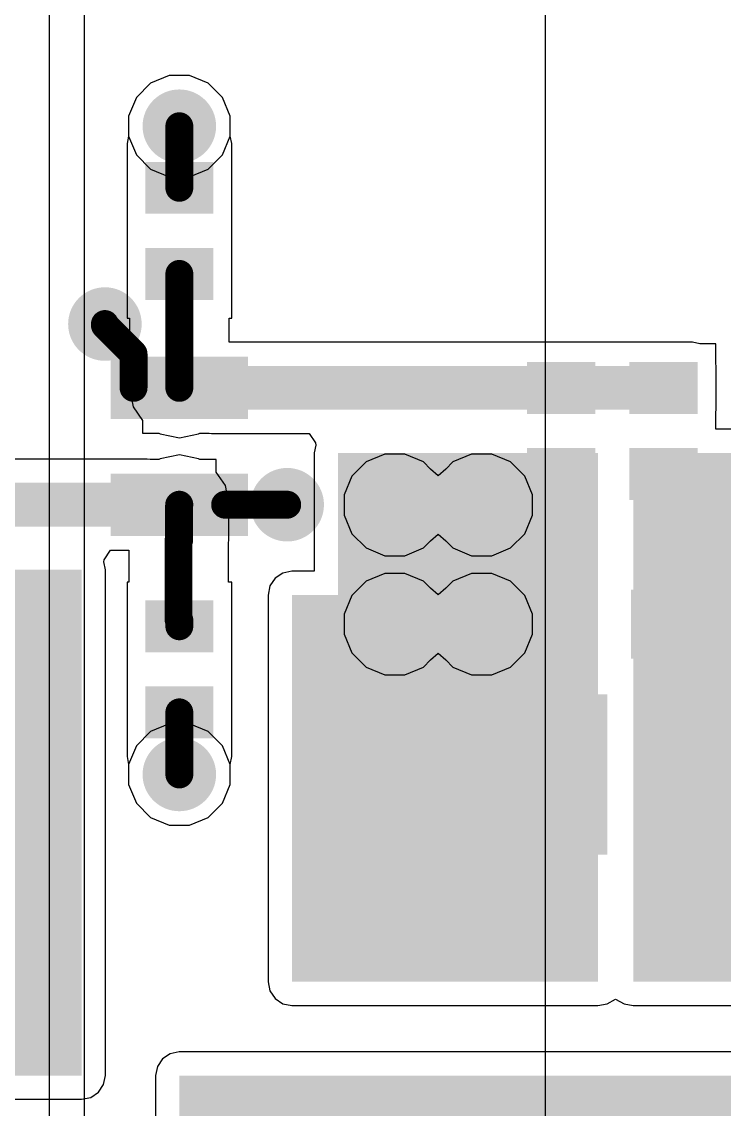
# Model space of a CAD drawing. Header units: millimetres. Extents: x 0 to 172, y 0 to 138.
# Drawn here: x 119.69 to 127.36, y 74.08 to 85.95 of the extents above; entities that cross this region are included whole.
import ezdxf

# ---------------------------------------------------------------- set-up
doc = ezdxf.new("R2010")
doc.units = ezdxf.units.MM
for name, color, linetype in [('BottomLayer', 5, 'Continuous'), ('BottomPaste', 16, 'Continuous'), ('BottomSolder', 6, 'Continuous'), ('TopLayer', 1, 'Continuous'), ('TopSolder', 216, 'Continuous'), ('ViaHoleLayer', 16, 'Continuous')]:
    doc.layers.add(name, color=color, linetype=linetype)

# ---------------------------------------------------------------- blocks, each defined once
blk = doc.blocks.new('SC_89_B_14')
at = {"layer": 'BottomLayer'}
for points in [[(-0.8769997699999998, 0.6499986999999999), (-0.39899971, 0.6499986999999999), (-0.39899971, 0.3499993), (-0.8769997699999998, 0.3499993)], [(0.39899971, 0.6499986999999999), (0.8769997699999998, 0.6499986999999999), (0.8769997699999998, 0.3499993), (0.39899971, 0.3499993)], [(-0.8769997699999998, 0.14999716), (-0.39899971, 0.14999716), (-0.39899971, -0.15000224), (-0.8769997699999998, -0.15000224)], [(0.39899971, 0.14999716), (0.8769997699999998, 0.14999716), (0.8769997699999998, -0.15000224), (0.39899971, -0.15000224)], [(-0.8769997699999998, -0.35000184), (-0.39899971, -0.35000184), (-0.39899971, -0.65000124), (-0.8769997699999998, -0.65000124)], [(0.39899971, -0.35000184), (0.8769997699999998, -0.35000184), (0.8769997699999998, -0.65000124), (0.39899971, -0.65000124)]]:
    blk.add_hatch(color=5, dxfattribs=at).paths.add_polyline_path(points)
at = {"layer": 'BottomPaste'}
for points in [[(-0.8769997699999998, 0.6499986999999999), (-0.39899971, 0.6499986999999999), (-0.39899971, 0.3499993), (-0.8769997699999998, 0.3499993)], [(0.39899971, 0.6499986999999999), (0.8769997699999998, 0.6499986999999999), (0.8769997699999998, 0.3499993), (0.39899971, 0.3499993)], [(-0.8769997699999998, 0.14999716), (-0.39899971, 0.14999716), (-0.39899971, -0.15000224), (-0.8769997699999998, -0.15000224)], [(0.39899971, 0.14999716), (0.8769997699999998, 0.14999716), (0.8769997699999998, -0.15000224), (0.39899971, -0.15000224)], [(-0.8769997699999998, -0.35000184), (-0.39899971, -0.35000184), (-0.39899971, -0.65000124), (-0.8769997699999998, -0.65000124)], [(0.39899971, -0.35000184), (0.8769997699999998, -0.35000184), (0.8769997699999998, -0.65000124), (0.39899971, -0.65000124)]]:
    blk.add_hatch(color=16, dxfattribs=at).paths.add_polyline_path(points)
at = {"layer": 'BottomSolder'}
for points in [[(-0.97859977, 0.7515987), (-0.29739971, 0.7515987), (-0.29739971, 0.2483993), (-0.97859977, 0.2483993)], [(0.29739971, 0.7515987), (0.97859977, 0.7515987), (0.97859977, 0.2483993), (0.29739971, 0.2483993)], [(-0.97859977, 0.25159716), (-0.29739971, 0.25159716), (-0.29739971, -0.25160224), (-0.97859977, -0.25160224)], [(0.29739971, 0.25159716), (0.97859977, 0.25159716), (0.97859977, -0.25160224), (0.29739971, -0.25160224)], [(-0.97859977, -0.24840184), (-0.29739971, -0.24840184), (-0.29739971, -0.75160124), (-0.97859977, -0.75160124)], [(0.29739971, -0.24840184), (0.97859977, -0.24840184), (0.97859977, -0.75160124), (0.29739971, -0.75160124)]]:
    blk.add_hatch(color=6, dxfattribs=at).paths.add_polyline_path(points)
blk = doc.blocks.new('SOIC_8_B_16')
at = {"layer": 'BottomLayer'}
for points in [[(-3.474999399999999, 1.6050006), (-3.474999399999999, 2.2049994), (-1.92499996, 2.2049994), (-1.92499996, 1.6050006)], [(1.92499996, 1.6050006), (1.92499996, 2.2049994), (3.474999399999999, 2.2049994), (3.474999399999999, 1.6050006)], [(-3.474999399999999, 0.3350005999999998), (-3.474999399999999, 0.9349993999999998), (-1.92499996, 0.9349994), (-1.92499996, 0.3350006000000001)], [(1.92499996, 0.3350005999999998), (1.92499996, 0.9349993999999998), (3.474999399999999, 0.9349994), (3.474999399999999, 0.3350006000000001)], [(-3.474999399999999, -0.9349994), (-3.474999399999999, -0.3350006000000001), (-1.92499996, -0.3350005999999998), (-1.92499996, -0.9349993999999998)], [(1.92499996, -0.9349994), (1.92499996, -0.3350006000000001), (3.474999399999999, -0.3350005999999998), (3.474999399999999, -0.9349993999999998)], [(-3.474999399999999, -2.2049994), (-3.474999399999999, -1.6050006), (-1.92499996, -1.6050006), (-1.92499996, -2.2049994)], [(1.92499996, -2.2049994), (1.92499996, -1.6050006), (3.474999399999999, -1.6050006), (3.474999399999999, -2.2049994)]]:
    blk.add_hatch(color=5, dxfattribs=at).paths.add_polyline_path(points)
at = {"layer": 'BottomPaste'}
for points in [[(-3.474999399999999, 1.6050006), (-3.474999399999999, 2.2049994), (-1.92499996, 2.2049994), (-1.92499996, 1.6050006)], [(1.92499996, 1.6050006), (1.92499996, 2.2049994), (3.474999399999999, 2.2049994), (3.474999399999999, 1.6050006)], [(-3.474999399999999, 0.3350005999999998), (-3.474999399999999, 0.9349993999999998), (-1.92499996, 0.9349994), (-1.92499996, 0.3350006000000001)], [(1.92499996, 0.3350005999999998), (1.92499996, 0.9349993999999998), (3.474999399999999, 0.9349994), (3.474999399999999, 0.3350006000000001)], [(-3.474999399999999, -0.9349994), (-3.474999399999999, -0.3350006000000001), (-1.92499996, -0.3350005999999998), (-1.92499996, -0.9349993999999998)], [(1.92499996, -0.9349994), (1.92499996, -0.3350006000000001), (3.474999399999999, -0.3350005999999998), (3.474999399999999, -0.9349993999999998)], [(-3.474999399999999, -2.2049994), (-3.474999399999999, -1.6050006), (-1.92499996, -1.6050006), (-1.92499996, -2.2049994)], [(1.92499996, -2.2049994), (1.92499996, -1.6050006), (3.474999399999999, -1.6050006), (3.474999399999999, -2.2049994)]]:
    blk.add_hatch(color=16, dxfattribs=at).paths.add_polyline_path(points)
at = {"layer": 'BottomSolder'}
for points in [[(-3.5765994, 1.5034006), (-3.5765994, 2.3065994), (-1.82339996, 2.3065994), (-1.82339996, 1.5034006)], [(1.82339996, 1.5034006), (1.82339996, 2.3065994), (3.5765994, 2.3065994), (3.5765994, 1.5034006)], [(-3.5765994, 0.2334005999999998), (-3.5765994, 1.0365994), (-1.82339996, 1.0365994), (-1.82339996, 0.2334006000000002)], [(1.82339996, 0.2334005999999998), (1.82339996, 1.0365994), (3.5765994, 1.0365994), (3.5765994, 0.2334006000000002)], [(-3.5765994, -1.0365994), (-3.5765994, -0.2334006000000002), (-1.82339996, -0.2334005999999998), (-1.82339996, -1.0365994)], [(1.82339996, -1.0365994), (1.82339996, -0.2334006000000002), (3.5765994, -0.2334005999999998), (3.5765994, -1.0365994)], [(-3.5765994, -2.3065994), (-3.5765994, -1.5034006), (-1.82339996, -1.5034006), (-1.82339996, -2.3065994)], [(1.82339996, -2.3065994), (1.82339996, -1.5034006), (3.5765994, -1.5034006), (3.5765994, -2.3065994)]]:
    blk.add_hatch(color=6, dxfattribs=at).paths.add_polyline_path(points)
blk = doc.blocks.new('R___0402_B_164')
at = {"layer": 'BottomLayer'}
for points in [[(-0.2413, 0.3175), (-0.2412999999999999, -0.3175), (-0.6985, -0.3175), (-0.6985, 0.3175)], [(0.6985, 0.3175), (0.6985, -0.3175), (0.2413, -0.3175), (0.2412999999999999, 0.3175)]]:
    blk.add_hatch(color=5, dxfattribs=at).paths.add_polyline_path(points)
at = {"layer": 'BottomPaste'}
for points in [[(-0.2413, 0.3175), (-0.2412999999999999, -0.3175), (-0.6985, -0.3175), (-0.6985, 0.3175)], [(0.6985, 0.3175), (0.6985, -0.3175), (0.2413, -0.3175), (0.2412999999999999, 0.3175)]]:
    blk.add_hatch(color=16, dxfattribs=at).paths.add_polyline_path(points)
at = {"layer": 'BottomSolder'}
for points in [[(-0.18629884, 0.37250116), (-0.1862988399999999, -0.37250116), (-0.75350116, -0.37250116), (-0.75350116, 0.37250116)], [(0.75350116, 0.37250116), (0.75350116, -0.37250116), (0.18629884, -0.37250116), (0.1862988399999999, 0.37250116)]]:
    blk.add_hatch(color=6, dxfattribs=at).paths.add_polyline_path(points)
blk = doc.blocks.new('R___0402_B_165')
at = {"layer": 'BottomLayer'}
for points in [[(-0.2413, 0.3175), (-0.2412999999999999, -0.3175), (-0.6985, -0.3175), (-0.6985, 0.3175)], [(0.6985, 0.3175), (0.6985, -0.3175), (0.2413, -0.3175), (0.2412999999999999, 0.3175)]]:
    blk.add_hatch(color=5, dxfattribs=at).paths.add_polyline_path(points)
at = {"layer": 'BottomPaste'}
for points in [[(-0.2413, 0.3175), (-0.2412999999999999, -0.3175), (-0.6985, -0.3175), (-0.6985, 0.3175)], [(0.6985, 0.3175), (0.6985, -0.3175), (0.2413, -0.3175), (0.2412999999999999, 0.3175)]]:
    blk.add_hatch(color=16, dxfattribs=at).paths.add_polyline_path(points)
at = {"layer": 'BottomSolder'}
for points in [[(-0.18629884, 0.37250116), (-0.1862988399999999, -0.37250116), (-0.75350116, -0.37250116), (-0.75350116, 0.37250116)], [(0.75350116, 0.37250116), (0.75350116, -0.37250116), (0.18629884, -0.37250116), (0.1862988399999999, 0.37250116)]]:
    blk.add_hatch(color=6, dxfattribs=at).paths.add_polyline_path(points)
blk = doc.blocks.new('R___0402_B_167')
at = {"layer": 'BottomLayer'}
for points in [[(-0.2413, 0.3175), (-0.2412999999999999, -0.3175), (-0.6985, -0.3175), (-0.6985, 0.3175)], [(0.6985, 0.3175), (0.6985, -0.3175), (0.2413, -0.3175), (0.2412999999999999, 0.3175)]]:
    blk.add_hatch(color=5, dxfattribs=at).paths.add_polyline_path(points)
at = {"layer": 'BottomPaste'}
for points in [[(-0.2413, 0.3175), (-0.2412999999999999, -0.3175), (-0.6985, -0.3175), (-0.6985, 0.3175)], [(0.6985, 0.3175), (0.6985, -0.3175), (0.2413, -0.3175), (0.2412999999999999, 0.3175)]]:
    blk.add_hatch(color=16, dxfattribs=at).paths.add_polyline_path(points)
at = {"layer": 'BottomSolder'}
for points in [[(-0.18629884, 0.37250116), (-0.1862988399999999, -0.37250116), (-0.75350116, -0.37250116), (-0.75350116, 0.37250116)], [(0.75350116, 0.37250116), (0.75350116, -0.37250116), (0.18629884, -0.37250116), (0.1862988399999999, 0.37250116)]]:
    blk.add_hatch(color=6, dxfattribs=at).paths.add_polyline_path(points)
blk = doc.blocks.new('R___0402_B_169')
at = {"layer": 'BottomLayer'}
for points in [[(-0.2413, 0.3175), (-0.2412999999999999, -0.3175), (-0.6985, -0.3175), (-0.6985, 0.3175)], [(0.6985, 0.3175), (0.6985, -0.3175), (0.2413, -0.3175), (0.2412999999999999, 0.3175)]]:
    blk.add_hatch(color=5, dxfattribs=at).paths.add_polyline_path(points)
at = {"layer": 'BottomPaste'}
for points in [[(-0.2413, 0.3175), (-0.2412999999999999, -0.3175), (-0.6985, -0.3175), (-0.6985, 0.3175)], [(0.6985, 0.3175), (0.6985, -0.3175), (0.2413, -0.3175), (0.2412999999999999, 0.3175)]]:
    blk.add_hatch(color=16, dxfattribs=at).paths.add_polyline_path(points)
at = {"layer": 'BottomSolder'}
for points in [[(-0.18629884, 0.37250116), (-0.1862988399999999, -0.37250116), (-0.75350116, -0.37250116), (-0.75350116, 0.37250116)], [(0.75350116, 0.37250116), (0.75350116, -0.37250116), (0.18629884, -0.37250116), (0.1862988399999999, 0.37250116)]]:
    blk.add_hatch(color=6, dxfattribs=at).paths.add_polyline_path(points)
blk = doc.blocks.new('C___0402_B_345')
at = {"layer": 'BottomLayer'}
for points in [[(-0.2413, 0.3175), (-0.2412999999999999, -0.3175), (-0.6985, -0.3175), (-0.6985, 0.3175)], [(0.6985, 0.3175), (0.6985, -0.3175), (0.2413, -0.3175), (0.2412999999999999, 0.3175)]]:
    blk.add_hatch(color=5, dxfattribs=at).paths.add_polyline_path(points)
at = {"layer": 'BottomPaste'}
for points in [[(-0.2413, 0.3175), (-0.2412999999999999, -0.3175), (-0.6985, -0.3175), (-0.6985, 0.3175)], [(0.6985, 0.3175), (0.6985, -0.3175), (0.2413, -0.3175), (0.2412999999999999, 0.3175)]]:
    blk.add_hatch(color=16, dxfattribs=at).paths.add_polyline_path(points)
at = {"layer": 'BottomSolder'}
for points in [[(-0.18130012, 0.37749988), (-0.18130012, -0.37749988), (-0.7584998799999999, -0.37749988), (-0.7584998799999999, 0.37749988)], [(0.7584998799999999, 0.37749988), (0.7584998799999999, -0.37749988), (0.18130012, -0.37749988), (0.18130012, 0.37749988)]]:
    blk.add_hatch(color=6, dxfattribs=at).paths.add_polyline_path(points)

msp = doc.modelspace()

# ---------------------------------------------------------------- hatches: boundary and pattern name
at = {"layer": 'BottomLayer'}
h = msp.add_hatch(color=5, dxfattribs=at)
edge = h.paths.add_edge_path()
edge.add_arc((121.4121016, 84.81179888), 0.2999994, 0, 360)
h = msp.add_hatch(color=5, dxfattribs=at)
edge = h.paths.add_edge_path()
edge.add_arc((120.5992, 82.6516), 0.2999994, 0, 360)
for points in [[(121.7621009, 81.7156227), (127.01749806, 81.7156227), (127.01749806, 82.1936253), (121.7621009, 82.1936253)], [(123.1440006, 75.46892704), (125.984, 75.46892704), (125.984, 81.24342399999999), (123.1440006, 81.24342399999999)], [(128.0922, 81.24342399999999), (126.3698006, 81.24342399999999), (126.3698006, 75.46892704), (128.0922, 75.46892704)], [(121.06209976, 80.91859863999998), (117.4320994, 80.91859863999998), (117.4320994, 80.44060112), (121.06209976, 80.44060112)], [(120.3452, 79.96839988), (118.5702988, 79.96839988), (118.5702988, 74.44520036), (120.3452, 74.44520036)], [(122.6408012, 75.46892704), (125.7808, 75.46892704), (125.7808, 79.6925), (122.6408012, 79.6925)], [(122.6408012, 76.4952242), (125.7808, 76.4952242), (125.7808, 78.50812339999999), (122.6408012, 78.50812339999999)], [(121.412, 69.342), (128.0922, 69.342), (128.0922, 74.44422499999999), (121.412, 74.44422499999999)]]:
    msp.add_hatch(color=5, dxfattribs=at).paths.add_polyline_path(points)
h = msp.add_hatch(color=5, dxfattribs=at)
edge = h.paths.add_edge_path()
edge.add_arc((122.5900012, 80.67862452), 0.2999994, 0, 360)
h = msp.add_hatch(color=5, dxfattribs=at)
edge = h.paths.add_edge_path()
edge.add_arc((123.76500012, 80.67622422), 0.2999994, 0, 360)
h = msp.add_hatch(color=5, dxfattribs=at)
edge = h.paths.add_edge_path()
edge.add_arc((124.714, 80.67622422), 0.2999994, 0, 360)
h = msp.add_hatch(color=5, dxfattribs=at)
edge = h.paths.add_edge_path()
edge.add_arc((123.76500012, 79.375), 0.2999994, 0, 360)
h = msp.add_hatch(color=5, dxfattribs=at)
edge = h.paths.add_edge_path()
edge.add_arc((124.714, 79.375), 0.2999994, 0, 360)
h = msp.add_hatch(color=5, dxfattribs=at)
edge = h.paths.add_edge_path()
edge.add_arc((121.4121016, 77.73312368), 0.2999994, 0, 360)
at = {"layer": 'BottomSolder'}
h = msp.add_hatch(color=6, dxfattribs=at)
edge = h.paths.add_edge_path()
edge.add_arc((121.4121016, 84.81179888), 0.4015993999999999, 0, 360)
h = msp.add_hatch(color=6, dxfattribs=at)
edge = h.paths.add_edge_path()
edge.add_arc((120.5992, 82.6516), 0.4015993999999999, 0, 360)
h = msp.add_hatch(color=6, dxfattribs=at)
edge = h.paths.add_edge_path()
edge.add_arc((122.5900012, 80.67862452), 0.4015993999999999, 0, 360)
h = msp.add_hatch(color=6, dxfattribs=at)
edge = h.paths.add_edge_path()
edge.add_arc((123.76500012, 80.67622422), 0.4015993999999999, 0, 360)
h = msp.add_hatch(color=6, dxfattribs=at)
edge = h.paths.add_edge_path()
edge.add_arc((124.714, 80.67622422), 0.4015993999999999, 0, 360)
h = msp.add_hatch(color=6, dxfattribs=at)
edge = h.paths.add_edge_path()
edge.add_arc((123.76500012, 79.375), 0.4015993999999999, 0, 360)
h = msp.add_hatch(color=6, dxfattribs=at)
edge = h.paths.add_edge_path()
edge.add_arc((124.714, 79.375), 0.4015993999999999, 0, 360)
h = msp.add_hatch(color=6, dxfattribs=at)
edge = h.paths.add_edge_path()
edge.add_arc((121.4121016, 77.73312368), 0.4015993999999999, 0, 360)
at = {"layer": 'TopLayer'}
h = msp.add_hatch(color=1, dxfattribs=at)
edge = h.paths.add_edge_path()
edge.add_arc((121.4121016, 84.81179888), 0.2999994, 0, 360)
h = msp.add_hatch(color=1, dxfattribs=at)
edge = h.paths.add_edge_path()
edge.add_arc((120.5992, 82.6516), 0.2999994, 0, 360)
h = msp.add_hatch(color=1, dxfattribs=at)
edge = h.paths.add_edge_path()
edge.add_arc((122.5900012, 80.67862452), 0.2999994, 0, 360)
h = msp.add_hatch(color=1, dxfattribs=at)
edge = h.paths.add_edge_path()
edge.add_arc((123.76500012, 80.67622422), 0.2999994, 0, 360)
h = msp.add_hatch(color=1, dxfattribs=at)
edge = h.paths.add_edge_path()
edge.add_arc((124.714, 80.67622422), 0.2999994, 0, 360)
h = msp.add_hatch(color=1, dxfattribs=at)
edge = h.paths.add_edge_path()
edge.add_arc((123.76500012, 79.375), 0.2999994, 0, 360)
h = msp.add_hatch(color=1, dxfattribs=at)
edge = h.paths.add_edge_path()
edge.add_arc((124.714, 79.375), 0.2999994, 0, 360)
h = msp.add_hatch(color=1, dxfattribs=at)
edge = h.paths.add_edge_path()
edge.add_arc((121.4121016, 77.73312368), 0.2999994, 0, 360)
at = {"layer": 'TopSolder'}
h = msp.add_hatch(color=216, dxfattribs=at)
edge = h.paths.add_edge_path()
edge.add_arc((121.4121016, 84.81179888), 0.4015993999999999, 0, 360)
h = msp.add_hatch(color=216, dxfattribs=at)
edge = h.paths.add_edge_path()
edge.add_arc((120.5992, 82.6516), 0.4015993999999999, 0, 360)
h = msp.add_hatch(color=216, dxfattribs=at)
edge = h.paths.add_edge_path()
edge.add_arc((122.5900012, 80.67862452), 0.4015993999999999, 0, 360)
h = msp.add_hatch(color=216, dxfattribs=at)
edge = h.paths.add_edge_path()
edge.add_arc((123.76500012, 80.67622422), 0.4015993999999999, 0, 360)
h = msp.add_hatch(color=216, dxfattribs=at)
edge = h.paths.add_edge_path()
edge.add_arc((124.714, 80.67622422), 0.4015993999999999, 0, 360)
h = msp.add_hatch(color=216, dxfattribs=at)
edge = h.paths.add_edge_path()
edge.add_arc((123.76500012, 79.375), 0.4015993999999999, 0, 360)
h = msp.add_hatch(color=216, dxfattribs=at)
edge = h.paths.add_edge_path()
edge.add_arc((124.714, 79.375), 0.4015993999999999, 0, 360)
h = msp.add_hatch(color=216, dxfattribs=at)
edge = h.paths.add_edge_path()
edge.add_arc((121.4121016, 77.73312368), 0.4015993999999999, 0, 360)
at = {"layer": 'ViaHoleLayer'}
h = msp.add_hatch(color=16, dxfattribs=at)
edge = h.paths.add_edge_path()
edge.add_arc((121.4121016, 84.81179888), 0.1499997, 0, 360)
h = msp.add_hatch(color=16, dxfattribs=at)
edge = h.paths.add_edge_path()
edge.add_arc((120.5992, 82.6516), 0.1499997, 0, 360)
h = msp.add_hatch(color=16, dxfattribs=at)
edge = h.paths.add_edge_path()
edge.add_arc((122.5900012, 80.67862452), 0.1499997, 0, 360)
h = msp.add_hatch(color=16, dxfattribs=at)
edge = h.paths.add_edge_path()
edge.add_arc((123.76500012, 80.67622422), 0.1499997, 0, 360)
h = msp.add_hatch(color=16, dxfattribs=at)
edge = h.paths.add_edge_path()
edge.add_arc((124.714, 80.67622422), 0.1499997, 0, 360)
h = msp.add_hatch(color=16, dxfattribs=at)
edge = h.paths.add_edge_path()
edge.add_arc((123.76500012, 79.375), 0.1499997, 0, 360)
h = msp.add_hatch(color=16, dxfattribs=at)
edge = h.paths.add_edge_path()
edge.add_arc((124.714, 79.375), 0.1499997, 0, 360)
h = msp.add_hatch(color=16, dxfattribs=at)
edge = h.paths.add_edge_path()
edge.add_arc((121.4121016, 77.73312368), 0.1499997, 0, 360)

# ---------------------------------------------------------------- linework, layer by layer
at = {"layer": 'BottomLayer'}
for p, q in [((121.09828714, 85.28145758), (120.9424429, 85.12561334)), ((121.3019037, 85.36579827999999), (121.09828714, 85.28145758)), ((121.5222995, 85.36579827999999), (121.3019037, 85.36579827999999)), ((121.72591606, 85.28145758), (121.5222995, 85.36579827999999)), ((121.8817603, 85.12561334), (121.72591606, 85.28145758)), ((120.9424429, 85.12561334), (120.8581022, 84.92199677999999)), ((121.966101, 84.92199677999999), (121.8817603, 85.12561334)), ((120.8581022, 84.92199677999999), (120.8581022, 84.70160351999999)), ((121.966101, 84.70160351999999), (121.966101, 84.92199677999999)), ((120.8581022, 84.70160351999999), (120.84059906, 84.62162145999999)), ((121.98360414, 84.62162145999999), (121.966101, 84.70160351999999)), ((120.84059906, 84.62162145999999), (120.8406016, 84.62162145999999)), ((120.8406016, 84.62162145999999), (120.8406016, 83.65642399999999)), ((121.9836016, 83.65642399999999), (121.9836016, 84.62162145999999)), ((121.9836016, 84.62162145999999), (121.98360414, 84.62162145999999)), ((120.8406016, 83.65642399999999), (120.8406016, 82.716624)), ((121.9836016, 82.716624), (121.9836016, 83.65642399999999)), ((120.8406016, 82.716624), (120.86825204, 82.716624)), ((120.86825204, 82.716624), (120.86825204, 81.954624)), ((121.95595116, 82.45260116), (121.95595116, 82.716624)), ((121.95595116, 82.716624), (121.9836016, 82.716624)), ((127.0175006, 82.45260116), (121.95595116, 82.45260116)), ((127.09480804, 82.43722399999999), (127.0175006, 82.45260116)), ((127.2715006, 82.43722399999999), (127.09480804, 82.43722399999999)), ((127.2715006, 82.21864176), (127.2715006, 82.43722399999999)), ((127.27647646, 82.1936253), (127.2715006, 82.21864176)), ((127.27647646, 81.7156227), (127.27647646, 82.1936253)), ((120.86825204, 81.954624), (120.90964896, 81.74650148)), ((120.90964896, 81.74650148), (121.0081019, 81.59916116)), ((127.2715006, 81.69060624), (127.27647646, 81.7156227)), ((121.0081019, 81.59916116), (121.0081019, 81.46162523999999)), ((127.2715006, 81.50239986), (127.2715006, 81.69060624)), ((128.0922, 81.50239986), (127.2715006, 81.50239986)), ((121.0081019, 81.46162523999999), (121.18983128, 81.46162523999999)), ((121.18983128, 81.46162523999999), (121.20397908, 81.45217136)), ((121.20397908, 81.45217136), (121.4121016, 81.41077443999998)), ((121.4121016, 81.41077443999998), (121.62022412, 81.45217136)), ((121.62022412, 81.45217136), (121.63437192, 81.46162523999999)), ((121.63437192, 81.46162523999999), (121.73707174, 81.46162523999999)), ((121.73707174, 81.46162523999999), (121.7621009, 81.45664683999999)), ((121.7621009, 81.45664683999999), (122.82824558, 81.45664683999999)), ((122.82824558, 81.45664683999999), (122.89747582, 81.35336027999999)), ((122.89747582, 81.35336027999999), (122.90217482, 81.32964684)), ((122.90217482, 81.32964684), (122.88502474, 81.24342399999999)), ((122.88502474, 81.24342399999999), (122.88502474, 79.95147586)), ((121.06209976, 81.17757449999999), (117.4320994, 81.17757449999999)), ((121.09201842, 81.17162327999999), (121.06209976, 81.17757449999999)), ((121.18983128, 81.17162327999999), (121.09201842, 81.17162327999999)), ((121.20397908, 81.18107716), (121.18983128, 81.17162327999999)), ((121.4121016, 81.22247154), (121.20397908, 81.18107716)), ((121.62022412, 81.18107716), (121.4121016, 81.22247154)), ((121.63437192, 81.17162327999999), (121.62022412, 81.18107716)), ((121.8161013, 81.17162327999999), (121.63437192, 81.17162327999999)), ((121.8161013, 81.03408736), (121.8161013, 81.17162327999999)), ((121.91455424, 80.88674703999999), (121.8161013, 81.03408736)), ((121.95594862, 80.67862452), (121.91455424, 80.88674703999999)), ((121.95355086, 80.66656968), (121.95594862, 80.67862452)), ((121.95355086, 80.29255975999999), (121.95355086, 80.66656968)), ((121.94725166, 80.26089104), (121.95355086, 80.29255975999999)), ((120.59172478, 80.07833615999999), (120.66095502, 80.18162272)), ((120.66095502, 80.18162272), (120.85955254, 80.18162272)), ((120.85955254, 80.18162272), (120.85955254, 79.833724)), ((121.94725166, 79.833724), (121.94725166, 80.26089104)), ((120.58702578, 80.05462272), (120.59172478, 80.07833615999999)), ((120.60417586, 79.96839988), (120.58702578, 80.05462272)), ((120.60417586, 74.44520036), (120.60417586, 79.96839988)), ((122.54169548, 79.93176292), (122.45767736, 79.87562384)), ((122.6408012, 79.95147586), (122.54169548, 79.93176292)), ((122.88502474, 79.95147586), (122.6408012, 79.95147586)), ((120.85955254, 79.833724), (120.8406016, 79.833724)), ((120.8406016, 79.833724), (120.8406016, 78.868524)), ((121.9836016, 79.833724), (121.94725166, 79.833724)), ((121.9836016, 78.868524), (121.9836016, 79.833724)), ((122.45767736, 79.87562384), (122.40153828, 79.79160571999999)), ((122.40153828, 79.79160571999999), (122.38182534, 79.6925)), ((122.38182534, 79.6925), (122.38182534, 78.50812339999999)), ((120.8406016, 78.868524), (120.8406016, 77.92872653999999)), ((121.9836016, 77.92872653999999), (121.9836016, 78.868524)), ((122.38182534, 78.50812339999999), (122.38182534, 76.4952242)), ((120.8406016, 77.92872653999999), (120.84059906, 77.92872653999999)), ((120.84059906, 77.92872653999999), (120.8581022, 77.84331904)), ((121.966101, 77.84331904), (121.98360414, 77.92872653999999)), ((121.98360414, 77.92872653999999), (121.9836016, 77.92872653999999)), ((120.8581022, 77.84331904), (120.8581022, 77.62292577999999)), ((121.966101, 77.62292577999999), (121.966101, 77.84331904)), ((120.8581022, 77.62292577999999), (120.9424429, 77.41930922)), ((121.8817603, 77.41930922), (121.966101, 77.62292577999999)), ((120.9424429, 77.41930922), (121.09828714, 77.26346498)), ((121.72591606, 77.26346498), (121.8817603, 77.41930922)), ((121.09828714, 77.26346498), (121.3019037, 77.17912428)), ((121.5222995, 77.17912428), (121.72591606, 77.26346498)), ((121.3019037, 77.17912428), (121.5222995, 77.17912428)), ((122.38182534, 76.4952242), (122.38182534, 75.46892704)), ((122.38182534, 75.46892704), (122.40153828, 75.36982132)), ((122.40153828, 75.36982132), (122.45767736, 75.2858032)), ((122.45767736, 75.2858032), (122.54169548, 75.22966412)), ((122.54169548, 75.22966412), (122.6408012, 75.20995117999999)), ((122.6408012, 75.20995117999999), (125.984, 75.20995117999999)), ((125.984, 75.20995117999999), (126.08310572, 75.22966412)), ((126.08310572, 75.22966412), (126.1769003, 75.28050221999999)), ((126.1769003, 75.28050221999999), (126.27069742, 75.22966158)), ((126.27069742, 75.22966158), (126.3698006, 75.20995117999999)), ((126.3698006, 75.20995117999999), (128.0922, 75.20995117999999)), ((121.412, 74.70320086), (121.31289428, 74.68348792)), ((128.0922, 74.70320086), (121.412, 74.70320086)), ((121.22887616, 74.62734884), (121.17273708, 74.54333071999999)), ((121.31289428, 74.68348792), (121.22887616, 74.62734884)), ((121.17273708, 74.54333071999999), (121.15302414, 74.44422499999999)), ((120.52832384, 74.26207652), (120.58446292, 74.34609464)), ((120.58446292, 74.34609464), (120.60417586, 74.44520036)), ((121.15302414, 74.44422499999999), (121.15302414, 69.342)), ((120.44430572, 74.20593743999999), (120.52832384, 74.26207652)), ((118.5702988, 74.1862245), (120.3452, 74.1862245)), ((120.3452, 74.1862245), (120.44430572, 74.20593743999999))]:
    msp.add_line(p, q, dxfattribs=at)
at = {"layer": 'BottomLayer', "const_width": 0.3048}
for points in [[(121.4121016, 84.13902399999999), (121.4121016, 84.81179888)], [(121.4121016, 81.954624), (121.4121016, 83.199224)], [(120.5992, 82.63835136), (120.5992, 82.6516)], [(120.5992, 82.63835136), (120.91210006, 82.3254513)], [(120.91210006, 81.954624), (120.91210006, 82.3254513)], [(121.4097013, 80.67622422), (121.4121016, 80.67862452)], [(121.4097013, 80.29255975999999), (121.4097013, 80.67622422)], [(121.9121006, 80.67862452), (122.5900012, 80.67862452)], [(121.4034021, 80.28626055999999), (121.4097013, 80.29255975999999)], [(121.4034021, 79.427324), (121.4034021, 80.28626055999999)], [(121.4034021, 79.427324), (121.4121016, 79.41862449999999)], [(121.4121016, 79.351124), (121.4121016, 79.41862449999999)], [(121.4121016, 77.73312368), (121.4121016, 78.411324)]]:
    msp.add_lwpolyline(points, dxfattribs=at)
at = {"layer": 'BottomLayer', "const_width": 0.1524}
for points in [[(121.3359016, 84.81179888, 1), (121.4883016, 84.81179888, 1)], [(121.3359016, 84.13902399999999, 1), (121.4883016, 84.13902399999999, 1)], [(121.3359016, 83.199224, 1), (121.4883016, 83.199224, 1)], [(120.523, 82.6516, 1), (120.6754, 82.6516, 1)], [(120.523, 82.63835136, 1), (120.6754, 82.63835136, 1)], [(120.523, 82.63835136, 1), (120.6754, 82.63835136, 1)], [(120.83590006, 82.3254513, 1), (120.98830006, 82.3254513, 1)], [(120.83590006, 82.3254513, 1), (120.98830006, 82.3254513, 1)], [(120.83590006, 81.954624, 1), (120.98830006, 81.954624, 1)], [(121.3359016, 81.954624, 1), (121.4883016, 81.954624, 1)], [(121.3335013, 80.67622422, 1), (121.4859013, 80.67622422, 1)], [(121.3335013, 80.67622422, 1), (121.4859013, 80.67622422, 1)], [(121.3359016, 80.67862452, 1), (121.4883016, 80.67862452, 1)], [(121.8359006, 80.67862452, 1), (121.9883006, 80.67862452, 1)], [(122.5138012, 80.67862452, 1), (122.6662012, 80.67862452, 1)], [(121.3272021, 80.28626055999999, 1), (121.4796021, 80.28626055999999, 1)], [(121.3272021, 80.28626055999999, 1), (121.4796021, 80.28626055999999, 1)], [(121.3335013, 80.29255975999999, 1), (121.4859013, 80.29255975999999, 1)], [(121.3335013, 80.29255975999999, 1), (121.4859013, 80.29255975999999, 1)], [(121.3272021, 79.427324, 1), (121.4796021, 79.427324, 1)], [(121.3272021, 79.427324, 1), (121.4796021, 79.427324, 1)], [(121.3359016, 79.41862449999999, 1), (121.4883016, 79.41862449999999, 1)], [(121.3359016, 79.41862449999999, 1), (121.4883016, 79.41862449999999, 1)], [(121.3359016, 79.351124, 1), (121.4883016, 79.351124, 1)], [(121.3359016, 78.411324, 1), (121.4883016, 78.411324, 1)], [(121.3359016, 77.73312368, 1), (121.4883016, 77.73312368, 1)]]:
    msp.add_lwpolyline(points, format="xyb", close=True, dxfattribs=at)
at = {"layer": 'TopLayer'}
for p, q in [((125.4100108, 69.56500184), (125.4100108, 101.86500074)), ((119.98919614, 87.89789888), (119.98919868, 67.12082842)), ((120.37766374, 67.12082842), (120.3776612, 87.89789888)), ((121.09828714, 85.28145758), (120.9424429, 85.12561334)), ((121.3019037, 85.36579827999999), (121.09828714, 85.28145758)), ((121.5222995, 85.36579827999999), (121.3019037, 85.36579827999999)), ((121.72591606, 85.28145758), (121.5222995, 85.36579827999999)), ((121.8817603, 85.12561334), (121.72591606, 85.28145758)), ((120.9424429, 85.12561334), (120.8581022, 84.92199677999999)), ((121.966101, 84.92199677999999), (121.8817603, 85.12561334)), ((120.8581022, 84.92199677999999), (120.8581022, 84.70160098)), ((121.966101, 84.70160098), (121.966101, 84.92199677999999)), ((120.8581022, 84.70160098), (120.9424429, 84.49798442)), ((121.8817603, 84.49798442), (121.966101, 84.70160098)), ((120.9424429, 84.49798442), (121.09828714, 84.34214018)), ((121.72591606, 84.34214018), (121.8817603, 84.49798442)), ((121.09828714, 84.34214018), (121.3019037, 84.25779947999999)), ((121.5222995, 84.25779947999999), (121.72591606, 84.34214018)), ((121.3019037, 84.25779947999999), (121.5222995, 84.25779947999999)), ((123.65480222, 81.23022362), (123.45118566, 81.14588291999999)), ((123.87519802, 81.23022362), (123.65480222, 81.23022362)), ((124.07881458, 81.14588291999999), (123.87519802, 81.23022362)), ((124.6038021, 81.23022362), (124.40018554, 81.14588291999999)), ((124.8241979, 81.23022362), (124.6038021, 81.23022362)), ((125.02781446, 81.14588291999999), (124.8241979, 81.23022362)), ((123.45118566, 81.14588291999999), (123.29534142, 80.99003868)), ((124.1565335, 81.068164), (124.07881458, 81.14588291999999)), ((124.40018554, 81.14588291999999), (124.32246662, 81.068164)), ((125.1836587, 80.99003868), (125.02781446, 81.14588291999999)), ((124.23950006, 80.99434905999999), (124.1565335, 81.068164)), ((124.32246662, 81.068164), (124.23950006, 80.99434905999999)), ((123.29534142, 80.99003868), (123.21100072, 80.78642212)), ((125.2679994, 80.78642212), (125.1836587, 80.99003868)), ((123.21100072, 80.78642212), (123.21100072, 80.56602631999999)), ((125.2679994, 80.56602631999999), (125.2679994, 80.78642212)), ((123.21100072, 80.56602631999999), (123.29534142, 80.36240975999999)), ((125.1836587, 80.36240975999999), (125.2679994, 80.56602631999999)), ((123.29534142, 80.36240975999999), (123.45118566, 80.20656552)), ((124.07881458, 80.20656552), (124.1565335, 80.28428444)), ((124.1565335, 80.28428444), (124.23950006, 80.35809937999998)), ((124.23950006, 80.35809937999998), (124.32246662, 80.28428444)), ((124.32246662, 80.28428444), (124.40018554, 80.20656552)), ((125.02781446, 80.20656552), (125.1836587, 80.36240975999999)), ((123.45118566, 80.20656552), (123.65480222, 80.12222482)), ((123.87519802, 80.12222482), (124.07881458, 80.20656552)), ((124.40018554, 80.20656552), (124.6038021, 80.12222482)), ((124.8241979, 80.12222482), (125.02781446, 80.20656552)), ((123.65480222, 80.12222482), (123.87519802, 80.12222482)), ((124.6038021, 80.12222482), (124.8241979, 80.12222482)), ((123.65480222, 79.9289994), (123.45118566, 79.8446587)), ((123.87519802, 79.9289994), (123.65480222, 79.9289994)), ((124.07881458, 79.8446587), (123.87519802, 79.9289994)), ((124.6038021, 79.9289994), (124.40018554, 79.8446587)), ((124.8241979, 79.9289994), (124.6038021, 79.9289994)), ((125.02781446, 79.8446587), (124.8241979, 79.9289994)), ((123.45118566, 79.8446587), (123.29534142, 79.68881446)), ((124.1565335, 79.76693978), (124.07881458, 79.8446587)), ((124.40018554, 79.8446587), (124.32246662, 79.76693978)), ((125.1836587, 79.68881446), (125.02781446, 79.8446587)), ((123.29534142, 79.68881446), (123.21100072, 79.48519789999999)), ((124.23950006, 79.69312484), (124.1565335, 79.76693978)), ((124.32246662, 79.76693978), (124.23950006, 79.69312484)), ((125.2679994, 79.48519789999999), (125.1836587, 79.68881446)), ((123.21100072, 79.48519789999999), (123.21100072, 79.2648021)), ((125.2679994, 79.2648021), (125.2679994, 79.48519789999999)), ((123.21100072, 79.2648021), (123.29534142, 79.06118554)), ((125.1836587, 79.06118554), (125.2679994, 79.2648021)), ((123.29534142, 79.06118554), (123.45118566, 78.9053413)), ((124.07881458, 78.9053413), (124.1565335, 78.98306022)), ((124.1565335, 78.98306022), (124.23950006, 79.05687516)), ((124.23950006, 79.05687516), (124.32246662, 78.98306022)), ((124.32246662, 78.98306022), (124.40018554, 78.9053413)), ((125.02781446, 78.9053413), (125.1836587, 79.06118554)), ((123.45118566, 78.9053413), (123.65480222, 78.82100059999999)), ((123.87519802, 78.82100059999999), (124.07881458, 78.9053413)), ((124.40018554, 78.9053413), (124.6038021, 78.82100059999999)), ((124.8241979, 78.82100059999999), (125.02781446, 78.9053413)), ((123.65480222, 78.82100059999999), (123.87519802, 78.82100059999999)), ((124.6038021, 78.82100059999999), (124.8241979, 78.82100059999999)), ((121.3019037, 78.28712308), (121.09828714, 78.20278238)), ((121.5222995, 78.28712308), (121.3019037, 78.28712308)), ((121.72591606, 78.20278238), (121.5222995, 78.28712308)), ((121.09828714, 78.20278238), (120.9424429, 78.04693814)), ((121.8817603, 78.04693814), (121.72591606, 78.20278238)), ((120.9424429, 78.04693814), (120.8581022, 77.84332158)), ((121.966101, 77.84332158), (121.8817603, 78.04693814)), ((120.8581022, 77.84332158), (120.8581022, 77.62292577999999)), ((121.966101, 77.62292577999999), (121.966101, 77.84332158)), ((120.8581022, 77.62292577999999), (120.9424429, 77.41930922)), ((121.8817603, 77.41930922), (121.966101, 77.62292577999999)), ((120.9424429, 77.41930922), (121.09828714, 77.26346498)), ((121.72591606, 77.26346498), (121.8817603, 77.41930922)), ((121.09828714, 77.26346498), (121.3019037, 77.17912428)), ((121.5222995, 77.17912428), (121.72591606, 77.26346498)), ((121.3019037, 77.17912428), (121.5222995, 77.17912428))]:
    msp.add_line(p, q, dxfattribs=at)
at = {"layer": 'TopSolder'}
msp.add_line((125.41000064, 69.56500184), (125.41000064, 101.86500074), dxfattribs=at)

# ---------------------------------------------------------------- block references
for name, p, rotation in [('R___0402_B_164', (121.4121016, 83.669124), 270), ('SC_89_B_14', (121.41209906, 81.31662426), 90), ('R___0402_B_169', (125.5824006, 81.484724), 270), ('R___0402_B_167', (126.7000006, 81.484724), 270), ('C___0402_B_345', (126.1618, 79.375), 180), ('R___0402_B_165', (121.4121016, 78.881224), 90), ('SOIC_8_B_16', (125.0490006, 75.033124), 270)]:
    msp.add_blockref(name, p, dxfattribs=dict(rotation=rotation))

doc.saveas('drawing.dxf')
